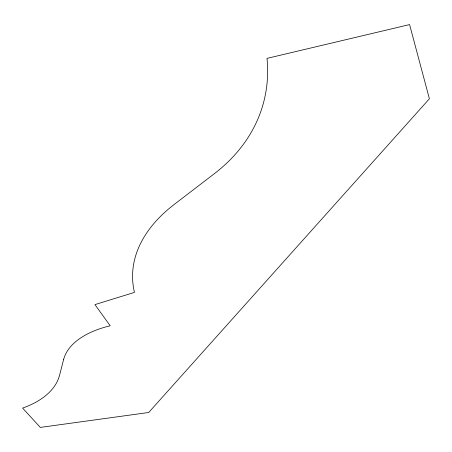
<?xml version="1.0" encoding="UTF-8"?>
<svg xmlns="http://www.w3.org/2000/svg" width="452" height="452" viewBox="0 0 452 452"><rect width="100%" height="100%" fill="white"/><g stroke="black" fill="none" stroke-linecap="round" stroke-linejoin="round"><path stroke-width="0.68" d="M63.613 359.515L59.585 375.137A122.814 63.195 11.2 0 1 22.6 408.094L40.324 427.411L148.702 412.49L429.4 98.773L409.585 24.589L266.996 58.381A225.706 164.935 14.3 0 1 214.384 173.658L174.099 204.541A192.953 115 -1.1 0 0 134.459 292.404L94.931 304.597L110.203 325.79A93.174 49.477 4.9 0 0 63.613 359.515"/></g></svg>
